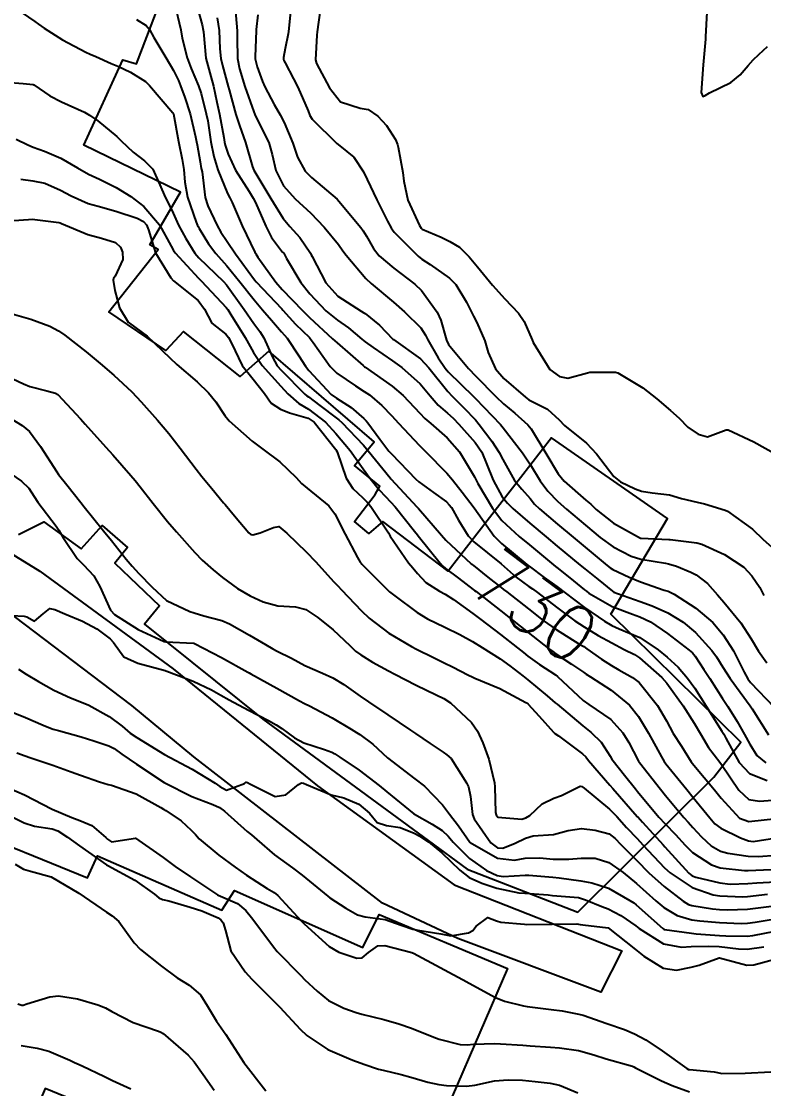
# Model space of a CAD drawing. Header units: metres. Extents: x 318500 to 325275, y 7408834 to 7428799.
# Drawn here: x 321460.1 to 321513.3, y 7415300.2 to 7415376.8 of the extents above; entities that cross this region are included whole.
import ezdxf
from ezdxf.enums import TextEntityAlignment as Align

# ---------------------------------------------------------------- set-up
doc = ezdxf.new("R2010")
doc.units = ezdxf.units.M
doc.header["$MEASUREMENT"] = 0
for name, color, linetype in [('Cotas', 45, 'Continuous'), ('Curvas de Nivel 1m', 11, 'Continuous'), ('Curvas de Nivel 5m', 15, 'Continuous'), ('Edificações', 30, 'Continuous'), ('Vias Primárias', 230, 'Continuous')]:
    doc.layers.add(name, color=color, linetype=linetype)
doc.styles.add('Style-STANDARD', font='STANDARD.shx')

msp = doc.modelspace()

# ---------------------------------------------------------------- linework, layer by layer
at = {"layer": 'Curvas de Nivel 1m', "flags": 128}
for points, elevation in [([(321471.049, 7415378.065), (321471.494, 7415376.143), (321471.609, 7415375.543), (321471.954, 7415374.136), (321472.236, 7415373.384), (321472.782, 7415372.123), (321472.962, 7415371.593), (321473.334, 7415370.114), (321473.435, 7415369.61), (321473.669, 7415368.109), (321473.861, 7415367.067), (321474.151, 7415366.101), (321474.865, 7415364.4), (321475.019, 7415364.088), (321475.184, 7415363.758), (321475.904, 7415362.079), (321476.811, 7415360.21), (321476.859, 7415360.117), (321476.884, 7415360.069), (321477.041, 7415359.832), (321478.322, 7415358.047), (321478.772, 7415357.529), (321480.237, 7415356.018), (321480.49, 7415355.756), (321480.745, 7415355.513), (321482.398, 7415353.993), (321482.725, 7415353.688), (321484.593, 7415352.071), (321484.7, 7415351.981), (321484.729, 7415351.96), (321486.68, 7415350.584), (321487.467, 7415349.922), (321488.657, 7415348.649), (321489.02, 7415348.271), (321489.453, 7415347.898), (321490.635, 7415346.89), (321491.514, 7415345.867), (321492.594, 7415344.09), (321492.71, 7415343.849), (321492.828, 7415343.607), (321493.868, 7415341.837), (321494.557, 7415340.95), (321495.789, 7415339.811), (321496.531, 7415339.194), (321498.248, 7415337.774), (321498.395, 7415337.658), (321498.508, 7415337.575), (321499.436, 7415336.826), (321500.492, 7415335.978), (321500.618, 7415335.875), (321500.796, 7415335.745), (321502.476, 7415334.774), (321503.939, 7415334.227), (321504.465, 7415334.045), (321505.217, 7415333.682), (321506.448, 7415332.853), (321507.996, 7415331.647), (321508.229, 7415331.444), (321508.426, 7415331.205), (321509.056, 7415330.27), (321509.471, 7415329.624), (321510.389, 7415328.191), (321510.77, 7415327.606), (321511.442, 7415326.521), (321511.98, 7415325.594), (321512.343, 7415324.892), (321512.844, 7415324.091), (321513.493, 7415323.573)], 727), ([(321472.576, 7415378.127), (321473.026, 7415376.508), (321473.118, 7415376.119), (321473.129, 7415376.008), (321473.31, 7415374.115), (321473.663, 7415372.796), (321473.854, 7415372.107), (321474.094, 7415370.962), (321474.271, 7415370.1), (321474.594, 7415368.415), (321474.647, 7415368.094), (321474.692, 7415367.877), (321474.901, 7415367.22), (321475.431, 7415366.085), (321476.398, 7415364.544), (321476.7, 7415364.072), (321476.856, 7415363.771), (321477.603, 7415362.058), (321478.018, 7415361.248), (321478.812, 7415360.207), (321478.889, 7415360.117), (321478.944, 7415360.038), (321479.094, 7415359.748), (321480.121, 7415358.02), (321480.768, 7415357.204), (321481.909, 7415355.998), (321482.743, 7415355.31), (321483.532, 7415354.772), (321484.496, 7415353.964), (321484.727, 7415353.765), (321485.313, 7415353.36), (321486.707, 7415352.402), (321487.373, 7415351.923), (321488.683, 7415350.762), (321489.4, 7415349.899), (321489.986, 7415349.213), (321490.658, 7415348.644), (321491.065, 7415348.284), (321491.462, 7415347.868), (321492.631, 7415346.556), (321493.114, 7415345.845), (321493.472, 7415344.977), (321493.917, 7415343.837), (321494.578, 7415342.652), (321494.945, 7415342.196), (321495.331, 7415341.819), (321496.554, 7415340.76), (321497.724, 7415339.782), (321498.53, 7415339.11), (321500.171, 7415337.753), (321500.507, 7415337.477), (321501.469, 7415336.705), (321502.492, 7415335.878), (321502.59, 7415335.817), (321502.86, 7415335.714), (321504.482, 7415335.142), (321505.335, 7415334.824), (321506.47, 7415334.331), (321507.574, 7415333.653), (321508.449, 7415332.905), (321509.632, 7415331.622), (321509.969, 7415331.161), (321510.418, 7415330.418), (321510.935, 7415329.605), (321512.381, 7415327.647), (321512.425, 7415327.589), (321512.526, 7415327.44), (321513.69, 7415325.57)], 726), ([(321460.117, 7415377.38), (321461.025, 7415376.738), (321461.294, 7415376.548), (321461.686, 7415376.27), (321463.008, 7415375.421), (321464.685, 7415374.542), (321464.993, 7415374.399), (321465.39, 7415374.224), (321466.51, 7415373.731), (321466.983, 7415373.531), (321467.897, 7415373.104), (321468.973, 7415372.44), (321469.244, 7415372.167), (321470.941, 7415370.2), (321470.963, 7415370.15), (321470.974, 7415370.115), (321471.327, 7415368.144), (321471.599, 7415366.841), (321471.711, 7415366.138), (321471.786, 7415365.227), (321471.975, 7415364.133), (321472.614, 7415362.342), (321472.709, 7415362.122), (321472.75, 7415362.042), (321472.828, 7415361.906), (321473.493, 7415360.787), (321474.006, 7415360.102), (321474.797, 7415359.219), (321475.742, 7415358.08), (321476.761, 7415356.787), (321477.362, 7415356.061), (321478.001, 7415355.309), (321478.734, 7415354.476), (321478.945, 7415354.25), (321479.13, 7415354.034), (321479.969, 7415352.763), (321480.451, 7415352.014), (321480.695, 7415351.702), (321482.292, 7415349.994), (321482.667, 7415349.714), (321483.742, 7415349.055), (321484.653, 7415348.265), (321484.804, 7415348.11), (321484.94, 7415347.956), (321485.796, 7415346.779), (321486.444, 7415345.933), (321486.617, 7415345.73), (321488.386, 7415343.912), (321488.588, 7415343.732), (321489.652, 7415342.965), (321490.574, 7415342.29), (321490.779, 7415342.084), (321490.932, 7415341.875), (321491.441, 7415340.982), (321492.131, 7415339.856), (321492.534, 7415339.427), (321494.51, 7415337.83), (321495.582, 7415336.895), (321496.494, 7415336.22), (321496.744, 7415336.048), (321497.102, 7415335.791), (321498.475, 7415334.742), (321499.796, 7415333.757), (321500.454, 7415333.326), (321501.474, 7415332.705), (321502.437, 7415332.167), (321503.338, 7415331.706), (321504.065, 7415331.334), (321504.424, 7415331.086), (321506.04, 7415329.674), (321506.404, 7415329.272), (321507.561, 7415327.652), (321508.361, 7415326.404), (321508.804, 7415325.633), (321509.386, 7415324.67), (321510.205, 7415323.612), (321510.327, 7415323.439), (321511.568, 7415321.597), (321512.29, 7415320.945), (321513.049, 7415320.818), (321514.29, 7415320.903)], 729), ([(321475.396, 7415377.736), (321475.537, 7415376.085), (321475.554, 7415375.543), (321475.582, 7415374.084), (321475.71, 7415373.355), (321476.106, 7415372.079), (321476.751, 7415370.264), (321476.823, 7415370.071), (321476.936, 7415369.817), (321477.822, 7415368.056), (321478.06, 7415367.211), (321478.315, 7415366.049), (321478.874, 7415364.958), (321479.72, 7415364.027), (321480.845, 7415362.986), (321481.795, 7415362), (321482.818, 7415360.746), (321483.133, 7415360.305), (321483.376, 7415359.982), (321484.785, 7415358.318), (321485.16, 7415357.954), (321486.76, 7415356.612), (321487.552, 7415355.922), (321488.738, 7415354.759), (321489.075, 7415354.246), (321489.245, 7415353.902), (321489.989, 7415352.612), (321490.477, 7415351.883), (321490.696, 7415351.621), (321492.515, 7415349.852), (321492.594, 7415349.776), (321492.668, 7415349.697), (321494.441, 7415347.832), (321494.646, 7415347.596), (321496.027, 7415345.809), (321496.607, 7415344.938), (321497.303, 7415343.789), (321497.858, 7415343.056), (321498.575, 7415342.317), (321499.198, 7415341.764), (321500.553, 7415340.61), (321501.599, 7415339.734), (321502.53, 7415339.062), (321503.825, 7415338.396), (321504.517, 7415338.173), (321506.308, 7415337.877), (321506.513, 7415337.84), (321507.094, 7415337.661), (321508.107, 7415337.247), (321508.504, 7415337.041), (321509.306, 7415336.436), (321510.027, 7415335.617), (321510.482, 7415335.084), (321511.696, 7415333.598), (321512.443, 7415332.459), (321512.972, 7415331.582), (321513.577, 7415330.728)], 724), ([(321477.037, 7415377.23), (321476.909, 7415376.184), (321476.904, 7415376.071), (321476.836, 7415374.228), (321476.85, 7415374.071), (321476.984, 7415373.487), (321477.357, 7415372.448), (321477.535, 7415372.062), (321478.204, 7415370.798), (321478.626, 7415370.045), (321478.932, 7415369.49), (321479.549, 7415368.03), (321479.878, 7415367.003), (321480.419, 7415366.017), (321480.883, 7415365.558), (321482.721, 7415363.991), (321482.858, 7415363.853), (321484.433, 7415361.966), (321484.601, 7415361.737), (321484.824, 7415361.352), (321485.328, 7415360.466), (321485.752, 7415359.946), (321486.797, 7415359.043), (321488.296, 7415357.915), (321488.773, 7415357.444), (321489.896, 7415355.893), (321490.171, 7415355.315), (321490.579, 7415353.882), (321490.726, 7415353.583), (321492.164, 7415351.858), (321492.692, 7415351.298), (321494.118, 7415349.836), (321494.665, 7415349.327), (321495.482, 7415348.642), (321496.419, 7415347.803), (321496.646, 7415347.518), (321497.704, 7415345.784), (321498.598, 7415344.308), (321499.026, 7415343.766), (321500.577, 7415342.405), (321500.941, 7415342.112), (321501.322, 7415341.739), (321502.556, 7415340.754), (321504.499, 7415339.691), (321504.54, 7415339.675), (321504.559, 7415339.671), (321506.539, 7415339.588), (321506.627, 7415339.58), (321508.536, 7415339.354), (321508.915, 7415339.254), (321510.523, 7415338.505), (321511.917, 7415337.596), (321512.504, 7415336.99), (321513.062, 7415336.147), (321513.349, 7415335.577)], 723), ([(321479.39, 7415377.689), (321479.222, 7415376.037), (321479.198, 7415375.857), (321479.001, 7415374.802), (321478.875, 7415374.158), (321478.875, 7415374.042), (321478.9, 7415373.952), (321478.987, 7415373.777), (321479.59, 7415372.644), (321479.908, 7415372.026), (321480.633, 7415370.326), (321480.765, 7415370.013), (321480.936, 7415369.743), (321482.703, 7415367.992), (321482.908, 7415367.838), (321483.929, 7415367.003), (321484.615, 7415365.964), (321484.882, 7415365.406), (321485.576, 7415363.949), (321486.346, 7415362.428), (321486.615, 7415361.933), (321486.698, 7415361.801), (321486.827, 7415361.638), (321488.55, 7415359.913), (321488.807, 7415359.704), (321489.399, 7415359.303), (321490.787, 7415358.339), (321491.241, 7415357.873), (321492.014, 7415356.609), (321492.387, 7415355.855), (321492.503, 7415355.609), (321492.743, 7415355.147), (321493.318, 7415353.844), (321493.562, 7415352.997), (321494.089, 7415351.836), (321494.689, 7415351.127), (321496.237, 7415349.806), (321496.479, 7415349.613), (321496.667, 7415349.505), (321497.817, 7415348.938), (321498.654, 7415348.162), (321499.041, 7415347.766), (321500.631, 7415346.503), (321501.333, 7415345.739), (321502.596, 7415344.097), (321503.062, 7415343.713), (321504.111, 7415343.223), (321504.584, 7415343.044), (321505.338, 7415342.927), (321506.581, 7415342.781), (321507.442, 7415342.52), (321508.576, 7415342.266), (321509.087, 7415342.144), (321510.571, 7415341.693), (321510.76, 7415341.608), (321512.551, 7415340.334), (321513.297, 7415339.579), (321514.524, 7415338.505)], 722), ([(321481.499, 7415377.55), (321481.284, 7415376.007), (321481.263, 7415375.761), (321481.167, 7415374.008), (321481.251, 7415373.744), (321482.179, 7415371.998), (321482.955, 7415370.986), (321484.376, 7415370.541), (321484.947, 7415370.433), (321485.646, 7415369.949), (321486.268, 7415369.278), (321486.915, 7415368.287), (321487.05, 7415367.929), (321487.095, 7415367.742), (321487.435, 7415365.925), (321487.508, 7415365.297), (321487.81, 7415363.921), (321488.645, 7415362.1), (321488.758, 7415361.911), (321488.829, 7415361.85), (321490.201, 7415361.267), (321490.821, 7415360.975), (321491.501, 7415360.554), (321492.192, 7415359.859), (321492.799, 7415359.139), (321493.877, 7415357.839), (321494.765, 7415356.848), (321495.75, 7415355.815), (321496.151, 7415355.216), (321496.731, 7415353.903), (321496.76, 7415353.83), (321496.774, 7415353.799), (321496.803, 7415353.725), (321498.005, 7415351.78), (321498.693, 7415351.279), (321499.291, 7415351.164), (321500.697, 7415351.546), (321500.859, 7415351.586), (321502.698, 7415351.589), (321502.881, 7415351.534), (321504.682, 7415350.468), (321505.67, 7415349.68), (321506.662, 7415348.846), (321507.287, 7415348.292), (321507.912, 7415347.651), (321508.643, 7415347.151), (321509.31, 7415346.96), (321510.648, 7415347.459), (321510.799, 7415347.457), (321512.635, 7415346.591), (321514.477, 7415345.562)], 721), ([(321468.31, 7415376.901), (321469.024, 7415376.46), (321469.26, 7415376.168), (321469.575, 7415375.6), (321470.425, 7415374.156), (321470.981, 7415373.234), (321471.338, 7415372.509), (321471.49, 7415372.142), (321471.799, 7415371.295), (321472.167, 7415370.132), (321472.565, 7415368.476), (321472.633, 7415368.124), (321472.679, 7415367.895), (321472.896, 7415366.679), (321472.972, 7415366.2), (321472.997, 7415366.118), (321473.036, 7415365.97), (321473.256, 7415364.114), (321473.431, 7415363.531), (321474.104, 7415362.101), (321474.366, 7415361.638), (321474.819, 7415360.953), (321475.425, 7415360.084), (321476.782, 7415358.22), (321476.907, 7415358.068), (321478.751, 7415356.128), (321478.827, 7415356.039), (321479.745, 7415355.03), (321480.731, 7415354.081), (321480.799, 7415354.009), (321481.006, 7415353.727), (321482.232, 7415351.995), (321482.693, 7415351.526), (321484.032, 7415350.618), (321484.674, 7415350.214), (321485.039, 7415349.954), (321485.924, 7415349.202), (321486.655, 7415348.449), (321487.131, 7415347.925), (321488.626, 7415346.334), (321489.071, 7415345.903), (321490.597, 7415344.353), (321490.996, 7415343.874), (321491.703, 7415342.985), (321492.57, 7415341.85), (321493.999, 7415339.835), (321494.532, 7415339.3), (321496.338, 7415337.803), (321496.433, 7415337.725), (321496.509, 7415337.665), (321497.586, 7415336.869), (321498.495, 7415336.226), (321499.098, 7415335.764), (321500.474, 7415334.706), (321501.919, 7415333.728), (321502.455, 7415333.415), (321502.977, 7415333.188), (321504.443, 7415332.547), (321505.766, 7415331.677), (321506.425, 7415331.143), (321507.198, 7415330.439), (321507.888, 7415329.648), (321508.399, 7415328.92), (321509.216, 7415327.627), (321510.353, 7415325.825), (321510.475, 7415325.609), (321510.627, 7415325.327), (321511.592, 7415323.597), (321512.318, 7415322.794), (321513.587, 7415322.294)], 728), ([(321459.675, 7415368.299), (321460.51, 7415367.892), (321460.902, 7415367.725), (321461.728, 7415367.437), (321462.89, 7415366.946), (321464.094, 7415366.238), (321464.883, 7415365.79), (321465.667, 7415365.429), (321466.87, 7415364.848), (321467.919, 7415364.184), (321468.849, 7415363.468), (321469.964, 7415362.159), (321470.815, 7415360.621), (321470.978, 7415360.314), (321471.102, 7415360.146), (321472.783, 7415358.325), (321472.976, 7415358.117), (321474.752, 7415356.236), (321474.866, 7415356.089), (321475.097, 7415355.736), (321476.119, 7415354.076), (321476.714, 7415352.998), (321477.332, 7415352.061), (321478.678, 7415350.594), (321479.19, 7415350.032), (321479.974, 7415349.331), (321480.659, 7415348.937), (321481.887, 7415347.998), (321482.638, 7415347.196), (321483.652, 7415345.975), (321484.6, 7415344.646), (321485.092, 7415343.952), (321485.765, 7415343.125), (321486.573, 7415342.274), (321486.889, 7415341.927), (321488.274, 7415340.183), (321488.483, 7415339.911), (321488.539, 7415339.838), (321490.117, 7415337.886), (321490.306, 7415337.681), (321490.506, 7415337.515), (321491.435, 7415336.802), (321492.492, 7415336.005), (321492.578, 7415335.937), (321492.694, 7415335.848), (321494.469, 7415334.459), (321495.294, 7415333.817), (321496.447, 7415332.917), (321497.897, 7415331.778), (321498.204, 7415331.55), (321498.426, 7415331.395), (321499.54, 7415330.637), (321500.413, 7415330.057), (321500.599, 7415329.935), (321500.902, 7415329.743), (321502.396, 7415328.769), (321503.715, 7415327.7), (321504.368, 7415326.892), (321505.072, 7415325.683), (321506.004, 7415324.003), (321506.201, 7415323.671), (321506.327, 7415323.489), (321507.837, 7415321.647), (321508.292, 7415321.084), (321509.471, 7415319.622), (321509.849, 7415319.199), (321510.263, 7415318.876), (321511.678, 7415318.174), (321512.254, 7415317.961), (321512.594, 7415317.925), (321514.256, 7415318.191)], 731), ([(321460.01, 7415365.431), (321460.87, 7415365.324), (321461.747, 7415365.145), (321462.864, 7415364.646), (321463.622, 7415364.242), (321464.852, 7415363.692), (321465.579, 7415363.489), (321466.844, 7415363.141), (321468.38, 7415362.634), (321468.833, 7415362.395), (321469.037, 7415362.168), (321469.193, 7415361.8), (321469.683, 7415360.161), (321470.783, 7415358.348), (321470.982, 7415358.147), (321472.759, 7415356.721), (321473.208, 7415356.113), (321473.738, 7415355.103), (321474.732, 7415354.313), (321474.935, 7415354.088), (321475.141, 7415353.668), (321475.907, 7415352.078), (321476.685, 7415351.09), (321477.502, 7415350.058), (321477.989, 7415349.376), (321478.659, 7415348.939), (321479.299, 7415348.673), (321480.653, 7415348.28), (321481.072, 7415348.006), (321482.621, 7415346.05), (321482.666, 7415345.989), (321482.727, 7415345.879), (321483.374, 7415343.978), (321483.847, 7415343.235), (321484.576, 7415342.585), (321484.892, 7415342.274), (321485.149, 7415341.951), (321486.402, 7415340.072), (321486.486, 7415339.931), (321486.538, 7415339.829), (321487.84, 7415337.917), (321488.156, 7415337.563), (321488.502, 7415337.138), (321489.094, 7415336.499), (321490.062, 7415335.886), (321490.487, 7415335.662), (321491.07, 7415335.282), (321492.466, 7415334.27), (321493.033, 7415333.844), (321494.444, 7415332.762), (321495.669, 7415331.811), (321496.096, 7415331.475), (321496.424, 7415331.222), (321497.251, 7415330.62), (321498.411, 7415329.873), (321498.544, 7415329.769), (321500.384, 7415328.031), (321500.782, 7415327.744), (321502.364, 7415326.674), (321503.235, 7415325.707), (321503.658, 7415325.015), (321504.33, 7415323.727), (321504.352, 7415323.69), (321504.429, 7415323.589), (321505.934, 7415321.674), (321506.293, 7415321.226), (321507.613, 7415319.65), (321507.925, 7415319.304), (321508.263, 7415318.933), (321508.883, 7415318.257), (321509.579, 7415317.62), (321510.244, 7415317.224), (321510.762, 7415317.085), (321512.239, 7415316.875), (321512.963, 7415316.855), (321514.241, 7415316.936)], 732), ([(321458.832, 7415362.423), (321460.564, 7415362.554), (321460.834, 7415362.558), (321462.751, 7415362.331), (321462.831, 7415362.299), (321462.928, 7415362.249), (321464.822, 7415361.467), (321465.817, 7415361.212), (321466.817, 7415360.895), (321467.184, 7415360.565), (321467.327, 7415360.192), (321467.33, 7415359.664), (321466.784, 7415358.477), (321466.673, 7415358.31), (321466.655, 7415358.202), (321466.769, 7415357.44), (321467.089, 7415356.195), (321467.732, 7415355.177), (321468.733, 7415354.437), (321469.092, 7415354.166), (321470.707, 7415352.609), (321471.226, 7415352.142), (321472.682, 7415350.898), (321473.492, 7415350.108), (321474.015, 7415349.452), (321474.654, 7415348.474), (321474.98, 7415348.087), (321476.629, 7415346.647), (321477.395, 7415346.058), (321478.607, 7415345.153), (321479.795, 7415344.022), (321480.174, 7415343.604), (321480.582, 7415343.257), (321482.119, 7415341.995), (321482.562, 7415341.428), (321483.293, 7415339.979), (321484.192, 7415338.287), (321484.386, 7415337.962), (321484.444, 7415337.895), (321484.509, 7415337.822), (321485.43, 7415336.876), (321486.386, 7415335.932), (321486.489, 7415335.84), (321486.874, 7415335.536), (321488.467, 7415334.346), (321489.201, 7415333.899), (321490.451, 7415333.291), (321491.54, 7415332.767), (321492.436, 7415332.274), (321493.137, 7415331.843), (321494.422, 7415331.024), (321495.12, 7415330.522), (321496.049, 7415329.805), (321496.406, 7415329.521), (321497.808, 7415328.359), (321498.382, 7415327.88), (321498.512, 7415327.769), (321500.357, 7415326.208), (321500.957, 7415325.741), (321501.668, 7415325.055), (321502.333, 7415324.049), (321502.449, 7415323.836), (321502.529, 7415323.717), (321503.344, 7415322.675), (321504.144, 7415321.692), (321504.297, 7415321.505), (321505.817, 7415319.675), (321506.265, 7415319.192), (321507.022, 7415318.423), (321507.712, 7415317.648), (321508.243, 7415317.14), (321509.597, 7415316.252), (321510.226, 7415316.021), (321511.975, 7415315.841), (321512.224, 7415315.842), (321513.885, 7415315.905)], 733), ([(321459.232, 7415355.813), (321460.737, 7415355.403), (321462.1, 7415354.889), (321462.725, 7415354.566), (321463.178, 7415354.245), (321464.712, 7415353.037), (321465.722, 7415352.215), (321466.688, 7415351.37), (321467.976, 7415350.18), (321468.322, 7415349.831), (321468.663, 7415349.459), (321469.822, 7415348.158), (321470.636, 7415347.187), (321471.45, 7415346.138), (321472.598, 7415344.628), (321473.006, 7415344.114), (321473.719, 7415343.241), (321474.571, 7415342.216), (321474.677, 7415342.089), (321475.365, 7415341.275), (321476.384, 7415340.072), (321476.538, 7415339.943), (321476.684, 7415339.922), (321477.207, 7415340.06), (321478.146, 7415340.446), (321478.547, 7415340.518), (321479.102, 7415340.032), (321480.52, 7415338.666), (321481.171, 7415338.003), (321482.496, 7415336.557), (321482.775, 7415336.268), (321483.045, 7415335.982), (321484.468, 7415334.475), (321485.018, 7415333.952), (321486.444, 7415332.866), (321488.068, 7415331.914), (321488.428, 7415331.729), (321489.647, 7415331.117), (321490.419, 7415330.739), (321490.998, 7415330.454), (321492.154, 7415329.854), (321492.408, 7415329.725), (321492.621, 7415329.634), (321494.396, 7415328.898), (321496.281, 7415327.902), (321496.38, 7415327.833), (321496.415, 7415327.799), (321497.231, 7415326.923), (321498.25, 7415325.771), (321498.294, 7415325.716), (321498.349, 7415325.674), (321498.606, 7415325.509), (321500.335, 7415324.214), (321500.571, 7415323.985), (321500.779, 7415323.743), (321502.303, 7415321.95), (321502.506, 7415321.717), (321504.271, 7415319.724), (321504.303, 7415319.69), (321504.636, 7415319.317), (321506.125, 7415317.671), (321506.248, 7415317.532), (321507.983, 7415315.644), (321508.217, 7415315.468), (321508.482, 7415315.37), (321510.21, 7415314.949), (321510.942, 7415314.87), (321512.21, 7415314.901), (321512.846, 7415314.945), (321514.212, 7415315.016)], 734), ([(321459.261, 7415348.301), (321460.125, 7415347.77), (321460.636, 7415347.322), (321461.441, 7415346.268), (321462.593, 7415344.435), (321462.721, 7415344.249), (321463.328, 7415343.497), (321464.328, 7415342.232), (321464.565, 7415341.924), (321465.954, 7415340.209), (321466.53, 7415339.507), (321467.588, 7415338.184), (321468.008, 7415337.681), (321468.5, 7415337.157), (321469.435, 7415336.161), (321470.476, 7415335.208), (321472.16, 7415334.429), (321472.463, 7415334.319), (321473.143, 7415334.11), (321474.455, 7415333.773), (321475.001, 7415333.536), (321476.44, 7415332.712), (321477.572, 7415332.053), (321478.12, 7415331.738), (321478.425, 7415331.58), (321479.458, 7415331.062), (321480.415, 7415330.549), (321481.684, 7415329.997), (321482.405, 7415329.673), (321483.197, 7415329.179), (321484.386, 7415328.345), (321484.969, 7415327.951), (321486.366, 7415327.013), (321488.001, 7415325.913), (321488.348, 7415325.676), (321489.403, 7415324.956), (321490.335, 7415324.332), (321490.605, 7415324.148), (321490.907, 7415323.871), (321492.022, 7415322.137), (321492.15, 7415321.852), (321492.29, 7415321.15), (321492.442, 7415319.848), (321492.556, 7415319.558), (321493.749, 7415317.835), (321494.245, 7415317.477), (321494.62, 7415317.449), (321495.499, 7415317.811), (321496.254, 7415318.167), (321496.786, 7415318.322), (321498.257, 7415318.424), (321499.319, 7415318.7), (321500.261, 7415318.845), (321501.26, 7415318.735), (321502.257, 7415318.468), (321502.687, 7415318.146), (321503.101, 7415317.707), (321504.233, 7415316.549), (321505.092, 7415315.681), (321506.205, 7415314.682), (321507.554, 7415313.65), (321507.952, 7415313.408), (321508.187, 7415313.334), (321509.669, 7415313.102), (321510.184, 7415313.051), (321510.759, 7415313.03), (321512.185, 7415313.07), (321513.912, 7415313.289)], 736), ([(321459.306, 7415344.299), (321460.071, 7415343.774), (321460.58, 7415343.265), (321460.976, 7415342.676), (321461.249, 7415342.27), (321462.544, 7415340.534), (321462.734, 7415340.248), (321463.092, 7415339.684), (321464.067, 7415338.234), (321464.505, 7415337.767), (321465.254, 7415336.975), (321465.677, 7415336.212), (321466.465, 7415334.525), (321466.744, 7415334.196), (321468.444, 7415333.133), (321470.306, 7415332.277), (321470.431, 7415332.248), (321472.409, 7415332.141), (321472.43, 7415332.137), (321472.478, 7415332.119), (321473.784, 7415331.46), (321474.42, 7415331.118), (321476.314, 7415330.071), (321476.409, 7415330.016), (321476.522, 7415329.955), (321478.393, 7415328.912), (321480.013, 7415328.016), (321480.377, 7415327.824), (321480.733, 7415327.648), (321482.362, 7415326.798), (321483.741, 7415325.969), (321484.117, 7415325.733), (321484.346, 7415325.586), (321485.285, 7415324.892), (321486.33, 7415323.93), (321488.308, 7415322.428), (321488.985, 7415321.9), (321490.28, 7415320.563), (321490.801, 7415319.872), (321491.445, 7415319.046), (321492.25, 7415317.869), (321492.27, 7415317.85), (321494.233, 7415316.724), (321495.456, 7415316.587), (321496.234, 7415316.729), (321497.269, 7415316.75), (321498.233, 7415316.661), (321499.347, 7415316.646), (321500.235, 7415316.723), (321501.253, 7415316.717), (321502.231, 7415316.425), (321503.263, 7415315.704), (321504.208, 7415314.91), (321505.606, 7415313.676), (321506.185, 7415313.174), (321507.131, 7415312.607), (321508.177, 7415312.309), (321508.769, 7415312.224), (321510.175, 7415312.104), (321511.72, 7415312.049), (321512.175, 7415312.063), (321512.734, 7415312.14), (321514.178, 7415312.364)], 737), ([(321458.458, 7415334.193), (321460.261, 7415334.087), (321460.456, 7415334.04), (321461.002, 7415333.722), (321461.61, 7415334.263), (321462.097, 7415334.624), (321462.465, 7415334.569), (321463.174, 7415334.243), (321464.452, 7415333.726), (321465.48, 7415333.178), (321466.434, 7415332.468), (321466.677, 7415332.196), (321467.412, 7415331.178), (321468.415, 7415330.718), (321470.378, 7415330.182), (321470.41, 7415330.174), (321470.428, 7415330.168), (321470.495, 7415330.149), (321472.4, 7415329.429), (321473.695, 7415328.795), (321474.385, 7415328.414), (321474.978, 7415328.084), (321476.369, 7415327.338), (321477.806, 7415326.601), (321478.354, 7415326.302), (321478.755, 7415326.034), (321479.673, 7415325.35), (321480.34, 7415325.005), (321481.818, 7415324.512), (321482.333, 7415324.318), (321482.549, 7415324.204), (321482.911, 7415323.981), (321484.316, 7415323.04), (321485.741, 7415321.938), (321486.293, 7415321.488), (321488.224, 7415319.91), (321488.27, 7415319.881), (321489.545, 7415319.173), (321490.258, 7415318.707), (321490.689, 7415318.308), (321491.063, 7415317.868), (321492.233, 7415316.705), (321493.453, 7415315.838), (321494.215, 7415315.478), (321494.635, 7415315.403), (321496.216, 7415315.513), (321496.498, 7415315.514), (321498.214, 7415315.353), (321498.668, 7415315.31), (321500.21, 7415315.1), (321501, 7415314.946), (321502.203, 7415314.562), (321503.74, 7415313.697), (321504.013, 7415313.517), (321504.187, 7415313.388), (321506.103, 7415311.671), (321506.169, 7415311.627), (321506.228, 7415311.611), (321508.165, 7415311.335), (321508.495, 7415311.305), (321510.164, 7415311.182), (321510.62, 7415311.149), (321512.163, 7415311.124), (321512.578, 7415311.169), (321514.169, 7415311.494)], 738), ([(321459.841, 7415330.289), (321460.405, 7415329.916), (321461.277, 7415329.387), (321462.388, 7415328.781), (321463.579, 7415328.238), (321464.375, 7415327.926), (321464.889, 7415327.706), (321466.36, 7415326.89), (321467.284, 7415326.186), (321467.871, 7415325.703), (321468.342, 7415325.374), (321470.33, 7415324.15), (321472.315, 7415323.106), (321473.958, 7415322.095), (321474.297, 7415321.872), (321474.779, 7415321.599), (321476.074, 7415322.072), (321476.197, 7415322.175), (321476.301, 7415322.165), (321476.462, 7415322.068), (321478.287, 7415321.144), (321479.05, 7415321.267), (321479.949, 7415322.015), (321480.177, 7415322.136), (321480.301, 7415322.11), (321480.529, 7415322.008), (321482.289, 7415321.257), (321483.215, 7415321.047), (321484.28, 7415320.609), (321485.05, 7415319.948), (321485.604, 7415319.281), (321486.261, 7415319.068), (321487.249, 7415318.931), (321488.256, 7415318.524), (321488.654, 7415318.304), (321489.274, 7415317.895), (321490.238, 7415317.107), (321491.534, 7415315.86), (321492.212, 7415315.345), (321493.111, 7415314.937), (321494.201, 7415314.568), (321495.76, 7415314.243), (321496.196, 7415314.206), (321497.883, 7415314.086), (321498.194, 7415314.054), (321500.051, 7415313.892), (321500.192, 7415313.865), (321500.55, 7415313.745), (321501.727, 7415313.269), (321502.184, 7415313.09), (321503.085, 7415312.612), (321504.172, 7415311.88), (321504.412, 7415311.688), (321506.154, 7415310.573), (321507.45, 7415310.351), (321508.151, 7415310.378), (321509.358, 7415310.416), (321510.152, 7415310.38), (321511.535, 7415310.21), (321512.149, 7415310.199), (321513.365, 7415310.358)], 739), ([(321459.741, 7415324.289), (321460.327, 7415324.055), (321460.657, 7415323.943), (321462.317, 7415323.392), (321463.631, 7415322.916), (321464.307, 7415322.679), (321465.673, 7415322.209), (321466.297, 7415322.015), (321466.533, 7415321.96), (321468.287, 7415321.337), (321470.063, 7415320.362), (321470.271, 7415320.233), (321470.424, 7415320.148), (321471.527, 7415319.396), (321472.256, 7415318.744), (321472.549, 7415318.412), (321472.821, 7415318.111), (321474.233, 7415316.933), (321475.406, 7415316.078), (321476.212, 7415315.507), (321477.703, 7415314.541), (321478.193, 7415314.25), (321478.466, 7415314.036), (321479.3, 7415313.142), (321480.172, 7415312.197), (321480.359, 7415312.008), (321482.146, 7415310.384), (321482.842, 7415309.973), (321484.134, 7415309.544), (321484.523, 7415309.565), (321484.976, 7415309.947), (321485.658, 7415310.427), (321486.148, 7415310.45), (321488.097, 7415309.954), (321488.141, 7415309.944), (321488.21, 7415309.909), (321490.125, 7415308.874), (321492.043, 7415307.851), (321492.087, 7415307.827), (321492.11, 7415307.809), (321492.201, 7415307.757), (321494.099, 7415306.724), (321494.75, 7415306.474), (321496.093, 7415306.123), (321496.37, 7415306.074), (321498.091, 7415305.88), (321498.886, 7415305.762), (321500.087, 7415305.529), (321500.377, 7415305.454), (321502.077, 7415304.875), (321503.349, 7415304.423), (321504.067, 7415304.13), (321504.88, 7415303.682), (321506.049, 7415302.914), (321507.83, 7415301.643), (321507.958, 7415301.57), (321508.029, 7415301.554), (321509.799, 7415301.385), (321510.027, 7415301.34), (321510.35, 7415301.284), (321512.027, 7415301.294), (321513.852, 7415301.387)], 741), ([(321458.619, 7415321.981), (321460.285, 7415321.263), (321462.27, 7415320.25), (321463.671, 7415319.643), (321464.262, 7415319.42), (321465.125, 7415319.078), (321466.119, 7415318.201), (321466.248, 7415318.08), (321466.538, 7415317.903), (321468.25, 7415318.17), (321470.229, 7415316.768), (321471.103, 7415316.137), (321472.209, 7415315.394), (321474.128, 7415314.091), (321474.176, 7415314.076), (321475.58, 7415313.473), (321476.179, 7415312.973), (321476.584, 7415312.465), (321476.898, 7415312.053), (321478.145, 7415310.373), (321478.431, 7415310.036), (321480.114, 7415308.3), (321480.411, 7415308.005), (321481.29, 7415307.18), (321482.095, 7415306.52), (321483.205, 7415305.969), (321484.085, 7415305.657), (321484.506, 7415305.531), (321486.078, 7415305.144), (321487.15, 7415304.838), (321488.069, 7415304.522), (321489.672, 7415303.884), (321490.058, 7415303.749), (321491.559, 7415303.363), (321492.052, 7415303.343), (321492.509, 7415303.387), (321494.054, 7415303.426), (321494.458, 7415303.412), (321496.053, 7415303.305), (321496.574, 7415303.27), (321498.051, 7415303.176), (321498.692, 7415303.122), (321500.048, 7415302.918), (321501.159, 7415302.617), (321502.039, 7415302.339), (321503.931, 7415301.792), (321504.031, 7415301.753), (321504.152, 7415301.689), (321506.021, 7415300.742), (321506.765, 7415300.407), (321508.013, 7415299.963)], 742), ([(321458.347, 7415320.222), (321460.26, 7415319.253), (321461.008, 7415319.02), (321462.256, 7415318.824), (321462.684, 7415318.675), (321463.359, 7415318.233), (321464.241, 7415317.604), (321466.164, 7415316.258), (321466.22, 7415316.216), (321466.253, 7415316.2), (321468.205, 7415315.145), (321469.614, 7415314.149), (321469.915, 7415313.872), (321470.186, 7415313.762), (321470.651, 7415313.67), (321472.181, 7415313.219), (321473.018, 7415312.947), (321474.173, 7415312.434), (321474.383, 7415312.299), (321474.554, 7415312.084), (321474.717, 7415311.526), (321475.091, 7415310.076), (321476.118, 7415308.573), (321476.61, 7415308.055), (321478.095, 7415306.557), (321478.355, 7415306.299), (321478.609, 7415306.032), (321480.067, 7415304.459), (321480.561, 7415304.002), (321482.045, 7415303.01), (321483.727, 7415302.271), (321484.033, 7415302.17), (321484.193, 7415302.119), (321484.633, 7415301.951), (321485.686, 7415301.594), (321486.026, 7415301.515), (321487.321, 7415301.208), (321488.021, 7415301.01), (321489.243, 7415300.662), (321490.016, 7415300.494), (321490.569, 7415300.425), (321492.015, 7415300.361), (321492.617, 7415300.442), (321494.019, 7415300.748), (321494.997, 7415300.833), (321496.02, 7415300.793), (321496.938, 7415300.705), (321498.018, 7415300.578), (321498.683, 7415300.43), (321500.011, 7415299.885)], 743), ([(321459.61, 7415316.286), (321460.215, 7415315.935), (321460.7, 7415315.786), (321462.207, 7415315.381), (321464.19, 7415314.22), (321466.177, 7415312.85), (321466.577, 7415312.597), (321467.057, 7415312.187), (321468.147, 7415310.647), (321468.618, 7415310.163), (321470.123, 7415308.976), (321471.241, 7415308.129), (321472.105, 7415307.605), (321472.904, 7415306.913), (321473.413, 7415306.1), (321474.074, 7415305.024), (321474.729, 7415304.08), (321476.03, 7415302.06), (321477.603, 7415300.044)], 744), ([(321460.045, 7415303.28), (321461.201, 7415303.104), (321462.039, 7415302.879), (321463.528, 7415302.228), (321463.87, 7415302.064), (321464.028, 7415301.993), (321464.423, 7415301.819), (321466.019, 7415301.069), (321466.605, 7415300.78), (321467.913, 7415300.171)], 746)]:
    msp.add_lwpolyline(points, dxfattribs=dict(at, elevation=elevation))
at = {"layer": 'Curvas de Nivel 5m', "flags": 128}
for points, elevation in [([(321509.263, 7415377.42), (321509.175, 7415375.638), (321509.165, 7415375.49), (321508.99, 7415373.64), (321508.857, 7415371.642), (321508.966, 7415371.369), (321509.155, 7415371.449), (321509.455, 7415371.633), (321510.978, 7415372.364), (321511.668, 7415372.918), (321512.242, 7415373.597), (321512.585, 7415374.006), (321513.002, 7415374.389), (321513.629, 7415374.963)], 720), ([(321474.124, 7415377.013), (321474.248, 7415376.102), (321474.306, 7415374.795), (321474.368, 7415374.099), (321474.487, 7415373.599), (321474.908, 7415372.091), (321474.966, 7415371.849), (321475.445, 7415370.085), (321475.721, 7415369.289), (321476.141, 7415368.078), (321476.655, 7415366.31), (321476.753, 7415366.071), (321476.887, 7415365.846), (321477.967, 7415364.053), (321478.839, 7415362.611), (321479.319, 7415362.033), (321480.052, 7415361.251), (321480.811, 7415360.128), (321480.871, 7415360.009), (321480.927, 7415359.89), (321481.908, 7415357.999), (321482.766, 7415357.034), (321484.449, 7415355.965), (321484.642, 7415355.854), (321484.748, 7415355.791), (321485.766, 7415354.97), (321486.73, 7415353.961), (321486.77, 7415353.93), (321488.71, 7415352.546), (321489.307, 7415351.901), (321490.675, 7415350.202), (321490.974, 7415349.875), (321491.824, 7415349.025), (321492.653, 7415348.16), (321492.922, 7415347.847), (321493.828, 7415346.642), (321494.353, 7415345.833), (321494.613, 7415345.336), (321495.46, 7415343.817), (321495.973, 7415343.198), (321496.577, 7415342.516), (321496.905, 7415342.127), (321497.246, 7415341.79), (321498.554, 7415340.686), (321499.664, 7415339.759), (321500.529, 7415339.042), (321502.104, 7415337.726), (321502.33, 7415337.545), (321502.507, 7415337.426), (321503.689, 7415336.89), (321504.499, 7415336.559), (321506.204, 7415335.961), (321506.492, 7415335.879), (321506.642, 7415335.818), (321506.912, 7415335.664), (321508.475, 7415334.657), (321509.707, 7415333.621), (321510.447, 7415332.753), (321511.168, 7415331.603), (321511.944, 7415330.065), (321512.209, 7415329.592), (321512.406, 7415329.337), (321514.101, 7415327.564)], 725), ([(321458.961, 7415372.395), (321460.176, 7415372.292), (321460.913, 7415372.234), (321460.959, 7415372.212), (321462.098, 7415371.409), (321462.947, 7415370.978), (321464.583, 7415370.234), (321464.937, 7415370.033), (321465.534, 7415369.618), (321466.915, 7415368.507), (321467.232, 7415368.195), (321468.086, 7415367.366), (321468.896, 7415366.761), (321469.491, 7415366.164), (321469.996, 7415365.036), (321470.387, 7415364.155), (321470.846, 7415363.209), (321471.342, 7415362.142), (321471.858, 7415361.172), (321472.519, 7415360.124), (321472.805, 7415359.788), (321474.577, 7415358.093), (321474.777, 7415357.866), (321476.057, 7415356.077), (321476.74, 7415355.08), (321477.175, 7415354.504), (321477.471, 7415354.059), (321478.081, 7415352.678), (321478.427, 7415352.044), (321478.695, 7415351.722), (321480.41, 7415350.014), (321480.554, 7415349.897), (321480.668, 7415349.816), (321481.475, 7415349.188), (321482.653, 7415348.306), (321482.836, 7415348.171), (321483.052, 7415347.984), (321484.626, 7415346.343), (321484.964, 7415345.955), (321486.52, 7415344.002), (321486.574, 7415343.93), (321488.467, 7415341.911), (321488.568, 7415341.8), (321490.206, 7415339.885), (321490.535, 7415339.538), (321492.356, 7415337.852), (321492.44, 7415337.781), (321492.509, 7415337.727), (321493.55, 7415336.889), (321494.493, 7415336.136), (321494.666, 7415336.002), (321494.897, 7415335.824), (321496.472, 7415334.61), (321497.526, 7415333.784), (321498.45, 7415333.119), (321500.079, 7415332.109), (321500.432, 7415331.898), (321500.656, 7415331.747), (321501.7, 7415331.008), (321502.418, 7415330.547), (321502.95, 7415330.247), (321503.932, 7415329.697), (321504.404, 7415329.322), (321505.735, 7415327.676), (321506.364, 7415326.582), (321506.855, 7415325.662), (321507.439, 7415324.752), (321508.145, 7415323.643), (321508.326, 7415323.392), (321509.819, 7415321.617), (321510.291, 7415321.041), (321511.609, 7415319.597), (321512.268, 7415319.347), (321514.27, 7415319.56)], 730), ([(321458.687, 7415351.467), (321460.218, 7415350.746), (321460.674, 7415350.569), (321461.884, 7415350.262), (321462.497, 7415350.082), (321462.667, 7415349.98), (321464.302, 7415348.233), (321464.644, 7415347.862), (321466.118, 7415346.208), (321466.612, 7415345.655), (321467.925, 7415344.18), (321468.23, 7415343.819), (321468.582, 7415343.372), (321469.515, 7415342.161), (321470.551, 7415340.881), (321471.185, 7415340.14), (321472.518, 7415338.644), (321473.039, 7415338.112), (321473.819, 7415337.416), (321474.498, 7415336.859), (321475.567, 7415336.079), (321476.482, 7415335.544), (321477.423, 7415335.109), (321478.472, 7415334.837), (321479.741, 7415334.751), (321480.468, 7415334.575), (321481.345, 7415334.001), (321482.447, 7415333.1), (321483.647, 7415331.972), (321484.047, 7415331.586), (321484.423, 7415331.304), (321485.254, 7415330.783), (321486.412, 7415330.163), (321486.863, 7415329.925), (321488.398, 7415329.126), (321489.831, 7415328.445), (321490.385, 7415328.182), (321490.874, 7415327.873), (321492.359, 7415326.466), (321492.802, 7415325.845), (321493.184, 7415324.999), (321493.62, 7415323.837), (321494.013, 7415322.125), (321494.039, 7415321.833), (321494.104, 7415320), (321494.139, 7415319.831), (321494.268, 7415319.667), (321495.992, 7415319.529), (321496.268, 7415319.615), (321496.556, 7415319.796), (321497.437, 7415320.629), (321498.289, 7415321.037), (321498.83, 7415321.226), (321499.873, 7415321.754), (321500.161, 7415321.893), (321500.302, 7415321.86), (321500.454, 7415321.748), (321502.278, 7415320.252), (321502.815, 7415319.712), (321503.497, 7415318.936), (321504.254, 7415318.124), (321504.665, 7415317.686), (321506.225, 7415316.03), (321506.621, 7415315.664), (321508.205, 7415314.616), (321509.715, 7415314.099), (321510.196, 7415314.032), (321511.845, 7415313.944), (321512.196, 7415313.964), (321513.623, 7415314.144)], 735), ([(321459.476, 7415327.181), (321460.358, 7415326.805), (321461.619, 7415326.261), (321462.139, 7415326.044), (321462.347, 7415325.978), (321462.712, 7415325.881), (321464.342, 7415325.421), (321465.266, 7415325.143), (321466.336, 7415324.795), (321466.721, 7415324.582), (321467.267, 7415324.186), (321468.319, 7415323.467), (321470.3, 7415322.15), (321472.285, 7415321.15), (321473.79, 7415320.585), (321474.274, 7415320.371), (321474.649, 7415320.086), (321476.256, 7415318.646), (321476.58, 7415318.391), (321476.971, 7415318.059), (321478.234, 7415316.958), (321479.52, 7415316.021), (321480.212, 7415315.504), (321482.054, 7415313.991), (321482.189, 7415313.889), (321483.351, 7415313.142), (321484.177, 7415312.65), (321484.732, 7415312.508), (321486.174, 7415312.315), (321487.329, 7415311.918), (321488.166, 7415311.629), (321488.521, 7415311.548), (321490.161, 7415311.285), (321490.875, 7415311.153), (321492.163, 7415311.358), (321492.475, 7415311.537), (321492.714, 7415311.845), (321493.544, 7415312.469), (321494.174, 7415312.222), (321494.474, 7415312.126), (321496.172, 7415311.981), (321496.35, 7415311.976), (321498.172, 7415311.984), (321499.921, 7415312.004), (321500.172, 7415311.968), (321500.359, 7415311.935), (321502.17, 7415311.733), (321502.193, 7415311.72), (321504.147, 7415310.161), (321504.744, 7415309.684), (321506.127, 7415308.826), (321507.092, 7415308.689), (321508.129, 7415308.895), (321508.714, 7415309.049), (321510.139, 7415309.574), (321510.175, 7415309.574), (321512.132, 7415309.046), (321512.635, 7415309.08), (321514.139, 7415309.473)], 740), ([(321459.803, 7415306.283), (321460.089, 7415306.188), (321460.178, 7415306.189), (321460.455, 7415306.275), (321462.095, 7415306.787), (321462.711, 7415306.856), (321464.094, 7415306.639), (321465.55, 7415306.205), (321466.087, 7415305.981), (321466.56, 7415305.715), (321468.071, 7415304.937), (321469.889, 7415304.316), (321470.062, 7415304.248), (321470.228, 7415304.138), (321472.037, 7415302.595), (321472.456, 7415302.114), (321473.113, 7415301.196), (321473.905, 7415300.092)], 745)]:
    msp.add_lwpolyline(points, dxfattribs=dict(at, elevation=elevation))
at = {"layer": 'Edificações'}
for points in [[(321459.847, 7415339.954), (321461.665, 7415340.862), (321464.342, 7415338.92), (321465.864, 7415340.579), (321467.682, 7415339.015), (321466.773, 7415337.88), (321469.98, 7415334.828), (321468.895, 7415333.511), (321477.386, 7415326.691), (321489.265, 7415317.997), (321492.049, 7415315.944), (321500.004, 7415312.842), (321509.757, 7415322.538), (321511.7, 7415325.045), (321502.378, 7415334.232), (321506.437, 7415341.087), (321498.109, 7415346.88), (321490.685, 7415337.322), (321486.004, 7415340.88), (321485.01, 7415340.011), (321483.974, 7415340.88), (321485.465, 7415342.825), (321485.795, 7415343.413), (321483.972, 7415344.902), (321485.38, 7415346.599), (321477.831, 7415353.106), (321475.76, 7415351.286), (321471.7, 7415354.513), (321470.415, 7415353.148), (321466.332, 7415355.928), (321469.883, 7415360.396), (321469.275, 7415360.713), (321471.468, 7415364.514), (321464.544, 7415367.866), (321467.345, 7415374.002), (321468.323, 7415373.712), (321472.185, 7415383.809)], [(321455.621, 7415319.041), (321464.798, 7415315.322), (321465.527, 7415316.889), (321474.456, 7415312.984), (321475.36, 7415314.403), (321484.575, 7415310.313), (321485.753, 7415312.689), (321494.959, 7415308.818), (321494.959, 7415308.818), (321485.018, 7415285.852)], [(321465.102, 7415298.828), (321461.757, 7415300.212), (321460.324, 7415296.823)]]:
    msp.add_lwpolyline(points, dxfattribs=at)
at = {"layer": 'Vias Primárias'}
msp.add_lwpolyline([(321109.374, 7414841.125, 0), (321121.447, 7414845.471, -0.165445)], format="xyb", dxfattribs=at)
msp.add_lwpolyline([(321449.452, 7415344.662), (321461.381, 7415337.309), (321470.961, 7415330.306), (321481.314, 7415321.916), (321491.118, 7415314.818), (321503.166, 7415310.088), (321501.661, 7415307.108), (321491.382, 7415310.954), (321485.989, 7415313.508), (321472.445, 7415323.997), (321467.982, 7415327.685), (321459.558, 7415334.067)], dxfattribs=at)

# ---------------------------------------------------------------- texts
at = {"layer": 'Cotas', "style": 'Style-STANDARD'}
msp.add_text('730', height=4, rotation=323.39013, dxfattribs=at).set_placement((321496.929, 7415334.791, 730), align=Align.MIDDLE_CENTER)

doc.saveas('drawing.dxf')
